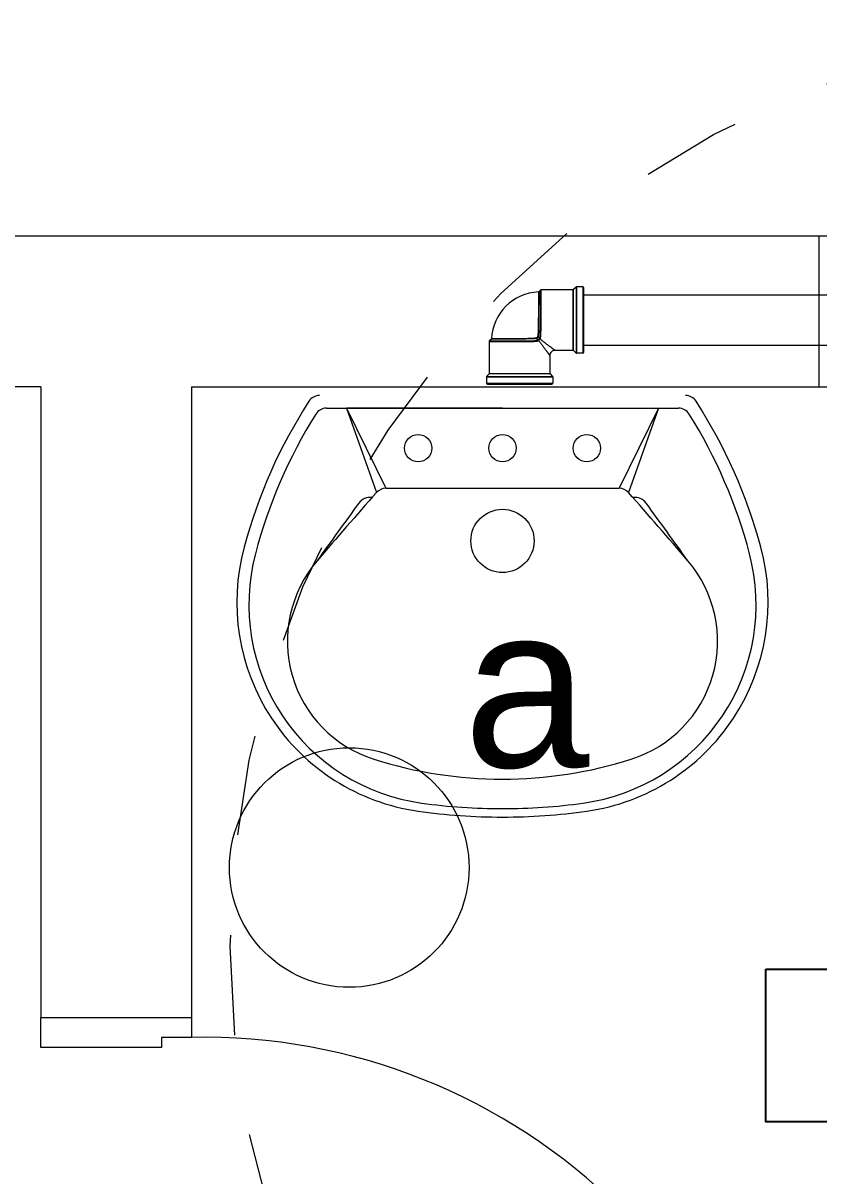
# Model space of a CAD drawing. Header units: metres. Extents: x 1628 to 1845, y 824 to 931.
# Drawn here: x 1841.991 to 1842.783, y 838.921 to 840.069 of the extents above; entities that cross this region are included whole.
import ezdxf

# ---------------------------------------------------------------- set-up
doc = ezdxf.new("R2010")
doc.units = ezdxf.units.M
doc.header["$LTSCALE"] = 0.15
doc.linetypes.add('HIDDEN2', pattern=[0.1875, 0.125, -0.0625])
for name, color, linetype, lineweight in [('Alvenaria', 170, 'Continuous', 0), ('Alvenaria ext', 5, 'Continuous', 5), ('Caixilho', 120, 'Continuous', 0), ('esquadrias', 2, 'Continuous', 0), ('hidrosanitário', 26, 'Continuous', 0), ('Humanização', 108, 'Continuous', 0), ('Sistema elétrico', 54, 'Continuous', 0)]:
    doc.layers.add(name, color=color, linetype=linetype, lineweight=lineweight)
doc.styles.add('Lunardi', font='arial.ttf', dxfattribs={"height": 0.15})

# ---------------------------------------------------------------- blocks, each defined once
blk = doc.blocks.new('porta060a')
at = {"layer": 'Caixilho'}
for p, q in [((0.1499999999999773, 0.6299999999999386), (0.1200000000000045, 0.6299999999998818)), ((0.1200000000000045, 0.6299999999998818), (0.1200000000000045, 0.6299999999998818)), ((0.1200000000000045, 0.6299999999998818), (0.1200000000000045, 0.6199999999999477))]:
    blk.add_line(p, q, dxfattribs=at)
for points in [[(0.1200000000000045, 0.6199999999999477), (0, 0.6199999999999477), (0, 0.6499999999999204), (0.1499999999999773, 0.6499999999999204), (0.1499999999999773, 0.6299999999999386)], [(0.1200000000000045, 0.02999999999997272), (0, 0.02999999999997272), (0, 0), (0.1499999999999773, 0), (0.1499999999999773, 0.01999999999998181)], [(0.1200000000000045, 0.02999999999997272), (0.1200000000000045, 0.01999999999998181), (0.1499999999999773, 0.01999999999998181)]]:
    blk.add_lwpolyline(points, dxfattribs=at)
for points in [[(0.7097972860859727, 0.05495977633052007), (0.6981148393321064, 0.05495977633052007), (0.6981148393321064, 0.06260632991973125), (0.7097972860859727, 0.06260632991973125)], [(0.1499999999999773, 0.01999999999998181), (0.1499999999999773, 0.04999999999995453), (0.75, 0.04999999999995453), (0.75, 0.01999999999998181)], [(0.6789560627090623, 0.04995977633052462), (0.7289560627090168, 0.04995977633052462), (0.7289560627090168, 0.05495977633052007), (0.6789560627090623, 0.05495977633052007)], [(0.6789560627090623, 0.02004022365377978), (0.7289560627090168, 0.02004022365377978), (0.7289560627090168, 0.01504022365378432), (0.6789560627090623, 0.01504022365378432)], [(0.7097972860859727, 0.01504022365378432), (0.6981148393321064, 0.01504022365378432), (0.6981148393321064, 0.007393670064573143), (0.7097972860859727, 0.007393670064573143)]]:
    blk.add_lwpolyline(points, close=True, dxfattribs=at)
blk.add_arc((0.1624166666667861, 0.04249999999996135), 0.587631196934853, 359.2687079650032, 91.21075182717462, dxfattribs=at)
blk.add_ellipse((0.7039560627090395, 0.07080502565486313), major_axis=(-0.0297202687970417, 0), ratio=0.2758620990654685, dxfattribs=at)
at = {"layer": 'Caixilho', "extrusion": (0, 0, -1)}
blk.add_ellipse((0.7039560627090395, -0.0008050256705587344), major_axis=(-0.0297202687970417, 0), ratio=0.2758620990654685, dxfattribs=at)

msp = doc.modelspace()

# ---------------------------------------------------------------- linework, layer by layer
at = {"layer": 'Alvenaria'}
for p, q in [((1844.00868446324, 839.8567875040841), (1840.058627314617, 839.856787504083)), ((1842.008684463241, 839.7067875040842), (1840.058627314617, 839.7067875040829)), ((1842.008684463241, 839.7067875040842), (1842.008684463241, 839.0786854096435)), ((1842.158684463242, 839.7067875040824), (1844.00868446324, 839.7067875040838)), ((1842.158684463242, 839.7067875040824), (1842.158684463241, 839.0786854096435))]:
    msp.add_line(p, q, dxfattribs=at)
msp.add_lwpolyline([(1842.783273326592, 839.8567875040834), (1842.783273326592, 839.7067875040824)], dxfattribs=at)
at = {"layer": 'esquadrias', "linetype": 'HIDDEN2'}
msp.add_circle((1843.117057375578, 839.1494345413024), 0.9197645930696606, dxfattribs=at)
at = {"layer": 'hidrosanitário', "linetype": 'Continuous'}
for p, q in [((1842.541629103715, 839.8062330083939), (1842.539063418291, 839.8036673229693)), ((1842.541629103715, 839.8062330083939), (1842.541629103715, 839.7404673229706)), ((1842.548346261003, 839.8063501656815), (1842.541911946428, 839.8063501656815)), ((1842.541911946428, 839.8063501656815), (1842.541911946428, 839.740350165683)), ((1842.548346261003, 839.8063501656815), (1842.548346261003, 839.740350165683)), ((1842.549346261003, 839.7413501656832), (1842.549346261003, 839.8053501656817)), ((1842.50413095412, 839.8013002728243), (1842.504117883737, 839.8012994632205)), ((1842.50414789551, 839.80130196436), (1842.50413095412, 839.8013002728243)), ((1842.504164565134, 839.8013043449376), (1842.50414789551, 839.80130196436)), ((1842.504180941903, 839.8013073880442), (1842.504164565134, 839.8013043449376)), ((1842.504197006632, 839.8013110673725), (1842.504180941903, 839.8013073880442)), ((1842.50421274193, 839.8013153569049), (1842.504197006632, 839.8013110673725)), ((1842.504228132092, 839.8013202309929), (1842.50421274193, 839.8013153569049)), ((1842.504243162994, 839.8013256644234), (1842.504228132092, 839.8013202309929)), ((1842.504257821989, 839.8013316324751), (1842.504243162994, 839.8013256644234)), ((1842.504272098156, 839.8013381111369), (1842.504257821989, 839.8013316324751)), ((1842.504285980425, 839.8013450762986), (1842.504272098156, 839.8013381111369)), ((1842.504299461476, 839.8013525057362), (1842.504285980425, 839.8013450762986)), ((1842.504312526542, 839.8013603728115), (1842.504299461476, 839.8013525057362)), ((1842.504325165366, 839.801368652436), (1842.504312526542, 839.8013603728115)), ((1842.504337365958, 839.8013773173692), (1842.504325165366, 839.801368652436)), ((1842.504349118746, 839.8013863407099), (1842.504337365958, 839.8013773173692)), ((1842.504360415712, 839.8013956955007), (1842.504349118746, 839.8013863407099)), ((1842.504371250373, 839.8014053548183), (1842.504360415712, 839.8013956955007)), ((1842.504381617747, 839.801415291855), (1842.504371250373, 839.8014053548183)), ((1842.504388444612, 839.8014222418691), (1842.504381617747, 839.801415291855)), ((1842.504388445291, 839.8014200952003), (1842.504388287271, 839.8012991216957)), ((1842.506133094894, 839.8032421828547), (1842.504388440647, 839.8014222456544)), ((1842.538780575578, 839.8035501656817), (1842.506854975931, 839.8035501656817)), ((1842.538780575578, 839.7431501656832), (1842.538780575578, 839.8035501656817)), ((1842.539063418291, 839.7430330083956), (1842.539063418291, 839.8036673229693)), ((1842.53873638977, 839.7586903043517), (1842.53893638977, 839.7588903043517)), ((1842.53893638977, 839.7586903043517), (1842.53873638977, 839.7588903043517)), ((1842.455146261005, 839.7518414507555), (1842.455146261005, 839.7199158511086)), ((1842.457274197587, 839.7543080019092), (1842.455454243812, 839.7525633317736)), ((1842.45728280434, 839.7543164524021), (1842.457274223651, 839.7543079747128)), ((1842.457294881485, 839.7543293048014), (1842.45728280434, 839.7543164524021)), ((1842.457306518526, 839.7543428452058), (1842.457294881485, 839.7543293048014)), ((1842.457317669872, 839.7543570651945), (1842.457306518526, 839.7543428452058)), ((1842.457328289325, 839.754371953448), (1842.457317669872, 839.7543570651945)), ((1842.457338329927, 839.7543874951144), (1842.457328289325, 839.754371953448)), ((1842.457347745717, 839.7544036742773), (1842.457338329927, 839.7543874951144)), ((1842.457356488724, 839.75442046862), (1842.457347745717, 839.7544036742773)), ((1842.457364516352, 839.7544378637293), (1842.457356488724, 839.75442046862)), ((1842.457371783019, 839.7544558387189), (1842.457364516352, 839.7544378637293)), ((1842.457378243654, 839.7544743732855), (1842.457371783019, 839.7544558387189)), ((1842.457383851641, 839.7544934429937), (1842.457378243654, 839.7544743732855)), ((1842.457388559404, 839.7545130198909), (1842.457383851641, 839.7544934429937)), ((1842.457392318595, 839.7545330722259), (1842.457388559404, 839.7545130198909)), ((1842.457395080308, 839.7545535641644), (1842.457392318595, 839.7545330722259)), ((1842.457396795332, 839.7545744555063), (1842.457395080308, 839.7545535641644)), ((1842.457397001907, 839.754578534675), (1842.457396795332, 839.7545744555063)), ((1842.515546261003, 839.7381501656831), (1842.515546261003, 839.7199158511086)), ((1842.538780575578, 839.7431501656832), (1842.520546261003, 839.7431501656832)), ((1842.541629103715, 839.7404673229706), (1842.539063418291, 839.7430330083956)), ((1842.548346261003, 839.740350165683), (1842.541911946428, 839.740350165683)), ((1842.452346261005, 839.7167844802588), (1842.452346261005, 839.7103501656837)), ((1842.452346261005, 839.7167844802588), (1842.518346261003, 839.7167844802588)), ((1842.455029103717, 839.719633008396), (1842.452463418293, 839.7170673229713)), ((1842.452463418293, 839.7170673229713), (1842.518229103716, 839.7170673229713)), ((1842.515663418291, 839.719633008396), (1842.455029103717, 839.719633008396)), ((1842.515546261003, 839.7199158511086), (1842.455146261005, 839.7199158511086)), ((1842.515663418291, 839.719633008396), (1842.518229103716, 839.7170673229713)), ((1842.518346261003, 839.7167844802588), (1842.518346261003, 839.7103501656837)), ((1842.452346261005, 839.7103501656837), (1842.518346261003, 839.7103501656837)), ((1842.453346261005, 839.709350165684), (1842.517346261003, 839.709350165684))]:
    msp.add_line(p, q, dxfattribs=at)
at = {"layer": 'hidrosanitário'}
for p, q in [((1842.549346261004, 839.798350165683), (1844.016843344296, 839.7983501656835)), ((1842.549346261004, 839.7483501656837), (1844.016843344296, 839.7483501656844))]:
    msp.add_line(p, q, dxfattribs=at)
at = {"layer": 'hidrosanitário', "linetype": 'Continuous'}
for centre, radius, start, end in [((1842.541911946428, 839.8059501656816), 0.0003999999999905413, 90, 135.0000000092026), ((1842.548346261003, 839.8053501656817), 0.0009999999999763531, 0, 90), ((1842.506346261004, 839.7523501656827), 0.0489999999988413, 92.60665167638253, 177.3933653453376), ((1842.506346261004, 839.7523501656827), 0.0489999999988413, 92.6085989863522, 177.3885726541839), ((1842.506854977142, 839.8025501617661), 0.0009999997879763531, 90.00007010125715, 136.2097739264865), ((1842.538780575578, 839.8039501656816), 0.0003999999999905413, 270, 315.000000011524), ((1842.456146263441, 839.7518414496684), 0.000999999839176353, 133.7901726143159, 179.9999382266054), ((1842.728232651468, 839.9764036551802), 0.3166036223107133, 224.3746083901806, 224.7999047322739), ((1842.283068129909, 839.5313039469166), 0.3154609807991403, 45.1924821165638, 45.6193561935825), ((1842.520546260643, 839.7381501660442), 0.005000000147481766, 89.99999587026602, 180.0000041329909), ((1842.538780575578, 839.7427501656831), 0.0003999999999905413, 44.99999998848976, 90), ((1842.541911946428, 839.7407501656832), 0.0003999999999905413, 224.9999999907927, 270), ((1842.548346261003, 839.7413501656832), 0.0009999999999763531, 270, 0), ((1842.452746261005, 839.7167844802588), 0.0003999999999905413, 134.9999999907789, 180), ((1842.454746261005, 839.7199158511086), 0.0003999999999905413, 314.9999999907835, 0), ((1842.515946261004, 839.7199158511086), 0.0003999999999905413, 180, 225.0000000092165), ((1842.517946261004, 839.7167844802588), 0.0003999999999905413, 0, 45.00000000922108), ((1842.453346261005, 839.7103501656837), 0.0009999999999763531, 180, 270), ((1842.517346261003, 839.7103501656837), 0.0009999999999763531, 270, 0)]:
    msp.add_arc(centre, radius, start, end, dxfattribs=at)
for points, start_tangent, end_tangent in [([(1842.504117883676, 839.8012973258914), (1842.504117878409, 839.8012944474712), (1842.504117478427, 839.8010222352653), (1842.50411606134, 839.8000567568128), (1842.504113780341, 839.7985648095695), (1842.504110817714, 839.7967935733408), (1842.504107138266, 839.7949418007214), (1842.50410361815, 839.7929827448805), (1842.504098805043, 839.7907802639492), (1842.504093346352, 839.7885124534981), (1842.504087028538, 839.7864079947273), (1842.504080848872, 839.7845019994319), (1842.504074605425, 839.7827715731916), (1842.504068022671, 839.7811135670648), (1842.504060187165, 839.779407132367), (1842.504050779019, 839.7776373443227), (1842.504039993844, 839.7758467421517), (1842.504027696362, 839.7741479427981), (1842.504014052756, 839.7724929329432), (1842.503998430837, 839.7709146737888), (1842.503981804342, 839.7694935948713), (1842.503964214006, 839.7682308557509), (1842.503946157441, 839.7671096099488), (1842.503927243248, 839.7661050358864), (1842.503907623949, 839.7652110207251), (1842.503887483861, 839.7644127377501), (1842.503865044715, 839.7636347272622), (1842.503838588907, 839.762843340531), (1842.503807447731, 839.7620491968884), (1842.503771825346, 839.7612807376696), (1842.503731452067, 839.760548029882), (1842.503679029114, 839.7597576459613), (1842.503607324575, 839.7588895872485), (1842.503503488249, 839.7579171907597), (1842.503349097437, 839.7568320642214)], (-0.9999991615866789, 0.001294923140317602), (-0.1623732098724263, -0.9867294161601372)), ([(1842.504388287271, 839.8012991216957), (1842.50438808974, 839.8011437557124), (1842.504386853524, 839.8001739184862), (1842.504384870038, 839.7986752427886), (1842.504382272708, 839.7968960685283), (1842.504379029812, 839.7950359533683), (1842.504375988136, 839.7930682067534), (1842.504371820587, 839.7908557094089), (1842.50436705007, 839.7885778866258), (1842.504361506356, 839.7864639273115), (1842.504356086409, 839.7845495463251), (1842.504350635221, 839.7828114196922), (1842.504344893094, 839.7811460950126), (1842.504338043713, 839.7794320493487), (1842.504329797938, 839.7776544996408), (1842.504320374862, 839.7758560385145), (1842.504309595006, 839.7741498138652), (1842.504297671035, 839.772487704981), (1842.504284001756, 839.7709026402043), (1842.504269450228, 839.7694755071888), (1842.504254029288, 839.7682074999829), (1842.504238223124, 839.7670816418907), (1842.50422164902, 839.7660729212579), (1842.504204433737, 839.7651752805272), (1842.504186751799, 839.7643738428377), (1842.504167048244, 839.763592812613), (1842.504143800818, 839.7627983642427), (1842.504116402798, 839.7620012792735), (1842.504085030459, 839.7612300189659), (1842.504049413298, 839.7604947139299), (1842.504003081051, 839.7597016276262), (1842.503939505079, 839.7588305812247), (1842.503847014099, 839.7578550795696), (1842.503708490916, 839.7567667842853)], (-0.001276182615084339, -0.9999991856786349), (-0.1462847364619697, -0.9892425263191288)), ([(1842.505382034855, 839.7551165958804), (1842.505457740079, 839.7553221047643), (1842.505534105907, 839.7555731724304), (1842.50560457095, 839.7558602591406), (1842.505665801493, 839.7561718301885), (1842.505716999786, 839.7564952211704), (1842.50575924153, 839.7568213343701), (1842.505794611403, 839.7571494217049), (1842.505825200016, 839.7574865441314), (1842.505853074151, 839.7578499838877), (1842.505879295761, 839.7582552886503), (1842.505903794696, 839.7587072081109), (1842.50592629988, 839.7592056787984), (1842.50594685719, 839.7597525281195), (1842.505965723132, 839.7603522016401), (1842.505983076227, 839.7610139766665), (1842.50599898806, 839.7617481726546), (1842.506013564509, 839.7625573363983), (1842.506026544614, 839.7634318216404), (1842.50603822381, 839.7643704494593), (1842.506048765274, 839.765378952602), (1842.506057731934, 839.7664145573034), (1842.506065172118, 839.7674441039939), (1842.506071681662, 839.7684658551306), (1842.506077548359, 839.7695066110442), (1842.506082897409, 839.7706249490383), (1842.506088188707, 839.7718718580041), (1842.50609302878, 839.7732586593605), (1842.506097838155, 839.7747705649939), (1842.506102360167, 839.776386986094), (1842.506106371259, 839.7781476673484), (1842.506110436156, 839.7800890504426), (1842.506114035863, 839.7822347406872), (1842.506117269906, 839.7844654169338), (1842.506119931832, 839.7866224919277), (1842.506122739597, 839.7886467240431), (1842.506124193797, 839.7904890316212), (1842.506126014425, 839.7922414531735), (1842.50612739185, 839.7939721998229), (1842.506128062199, 839.7956023459641), (1842.506129245827, 839.7970318597858), (1842.506130253115, 839.7982932643685), (1842.506130962175, 839.7995298828567), (1842.506131747502, 839.8006204246325), (1842.506132190263, 839.8014934017755), (1842.506132561725, 839.8021614756666), (1842.506132851908, 839.8027055143206), (1842.506133030061, 839.8030910417657), (1842.506133096272, 839.8032421842926)], (0.3730261202997205, 0.9278208413126634), (0.0004358477634327027, 0.9999999050183591)), ([(1842.505934442871, 839.7548531900769), (1842.506020217549, 839.7550755238366), (1842.506107847049, 839.7553438990777), (1842.506189764286, 839.7556468666929), (1842.506261887031, 839.7559719556558), (1842.506322939888, 839.7563062878056), (1842.506373872413, 839.7566411306851), (1842.506416940423, 839.7569764491899), (1842.506454523594, 839.7573199076527), (1842.506489057914, 839.7576892617914), (1842.506521795778, 839.7581003850477), (1842.506552625571, 839.7585581855361), (1842.506581181108, 839.7590625563906), (1842.506607470006, 839.7596153138733), (1842.506631731381, 839.7602210978192), (1842.506654181165, 839.760889528956), (1842.506674915771, 839.7616308648297), (1842.506694002403, 839.7624478180525), (1842.506711120371, 839.763330721342), (1842.506726562453, 839.7642782592155), (1842.50674053972, 839.7652965326223), (1842.506752517618, 839.7663423108421), (1842.506762544287, 839.7673819350013), (1842.506771283742, 839.7684135803753), (1842.506779147088, 839.76946473798), (1842.50678638624, 839.7705942324163), (1842.506793521558, 839.7718536388726), (1842.50680016499, 839.7732545649136), (1842.506806667911, 839.7747815686745), (1842.506812771329, 839.7764146618189), (1842.506818275046, 839.778193377102), (1842.506823758649, 839.7801546921092), (1842.506828719875, 839.7823227366388), (1842.506833165979, 839.7845764927578), (1842.506836855488, 839.7867559869891), (1842.506840504103, 839.788801326842), (1842.506842655875, 839.7906631208338), (1842.506845076535, 839.7924336061011), (1842.50684699284, 839.7941828120157), (1842.506848144852, 839.7958299553969), (1842.506849710492, 839.797274382823), (1842.506851032764, 839.7985491386479), (1842.506852039781, 839.799798767914), (1842.506853073912, 839.8009007776733), (1842.506853703635, 839.8017829844438), (1842.506854222917, 839.8024580660343), (1842.50685461888, 839.8030078599662), (1842.506854880879, 839.803397435492), (1842.506854975931, 839.8035501656817)], (0.3841971749250005, 0.923251065950995), (0.000602298301173983, 0.9999998186183618)), ([(1842.455146261005, 839.7518414507555), (1842.455300894819, 839.7518415472354), (1842.455694925367, 839.7518418111075), (1842.456250566515, 839.751842214664), (1842.456933690185, 839.7518427347082), (1842.457828796625, 839.7518433830706), (1842.458945214559, 839.7518444267715), (1842.460206685573, 839.7518454448283), (1842.461491840892, 839.7518467999784), (1842.462959398447, 839.7518483632556), (1842.464627197935, 839.7518495126714), (1842.466393113643, 839.7518515465621), (1842.468170557582, 839.7518539037745), (1842.470062234886, 839.7518561881299), (1842.472161318754, 839.7518599379608), (1842.474421270438, 839.7518638278574), (1842.476780342515, 839.7518685423157), (1842.479000361046, 839.7518738947214), (1842.480974338694, 839.7518795432353), (1842.482743556056, 839.7518852440634), (1842.484361769338, 839.7518916215357), (1842.485871842569, 839.7518981773145), (1842.487242010199, 839.7519050624786), (1842.488466327525, 839.7519122743848), (1842.489571754485, 839.7519196939735), (1842.490617803638, 839.7519278750709), (1842.491659709339, 839.751937042476), (1842.492708032818, 839.7519477227917), (1842.493751421021, 839.7519604318703), (1842.494760856363, 839.7519751551525), (1842.495729143604, 839.7519919749114), (1842.49666561398, 839.7520117339735), (1842.497525080111, 839.752033914819), (1842.49828000304, 839.7520577102747), (1842.498943678716, 839.7520830777572), (1842.499535455913, 839.7521102219952), (1842.500066801098, 839.7521394430099), (1842.500543624964, 839.7521708246667), (1842.500967936529, 839.7522040065031), (1842.501345242329, 839.7522387610805), (1842.501693115287, 839.7522763274745), (1842.502032018884, 839.7523193299629), (1842.502371210292, 839.7523703600824), (1842.502710224677, 839.7524316915791), (1842.503039987884, 839.7525043250574), (1842.50334719136, 839.7525869920581), (1842.50361889598, 839.7526754929917), (1842.503843236652, 839.7527619840492)], (0.9999998150275173, 0.0006082309850096651), (0.9232511471659931, 0.3841969797599636)), ([(1842.455454242394, 839.7525633304148), (1842.455607268383, 839.7525633977901), (1842.455997204561, 839.7525635766632), (1842.456547028898, 839.7525638735609), (1842.457223061815, 839.7525642436434), (1842.458108802187, 839.7525647023816), (1842.459213605444, 839.7525654933678), (1842.460461938612, 839.7525662098902), (1842.46173363721, 839.7525672467726), (1842.463186052366, 839.7525684202152), (1842.46483661689, 839.7525690794324), (1842.466583902847, 839.7525705669458), (1842.468343241769, 839.7525723168261), (1842.47021507265, 839.7525738866951), (1842.472292569943, 839.7525767650494), (1842.474529232949, 839.7525795699561), (1842.476864164099, 839.7525829874888), (1842.479061296234, 839.7525869024388), (1842.48101528471, 839.7525910717812), (1842.482766510483, 839.7525952311759), (1842.4843683218, 839.7525999800163), (1842.485863479857, 839.7526047894329), (1842.487219786238, 839.7526098358054), (1842.488432040521, 839.752615181079), (1842.489526461928, 839.7526206710294), (1842.490562297691, 839.7526267862521), (1842.491594223601, 839.7526335970177), (1842.492632337971, 839.752641540318), (1842.493665604868, 839.7526510825782), (1842.494665433293, 839.7526622030178), (1842.495624616349, 839.7526749320067), (1842.496552106674, 839.7526899603644), (1842.497403387254, 839.7527069483043), (1842.498150842482, 839.752725289054), (1842.498807871019, 839.7527449900161), (1842.49939342422, 839.7527661872399), (1842.499918648842, 839.7527891852814), (1842.500389423511, 839.7528140956496), (1842.500807799556, 839.7528406505779), (1842.501179138936, 839.7528686813502), (1842.501520673935, 839.7528992343972), (1842.501852357829, 839.7529345257029), (1842.502182822777, 839.752976821209), (1842.502510871877, 839.7530282236352), (1842.502827041245, 839.7530898591393), (1842.503118229063, 839.7531609463152), (1842.503372456938, 839.7532380586243), (1842.503579654358, 839.7533143244585)], (0.9999999017636689, 0.0004432523575695827), (0.9278230139115478, 0.3730207163899775)), ([(1842.501929859244, 839.7549879681291), (1842.500808139559, 839.7548458220446), (1842.499800399611, 839.754751588454), (1842.498907245528, 839.7546877545232), (1842.498102667502, 839.7546418445571), (1842.497352838746, 839.7546064222123), (1842.496560328593, 839.7545750676082), (1842.495747787685, 839.7545479387448), (1842.494941078314, 839.7545250496449), (1842.494148265891, 839.7545056268449), (1842.493320725908, 839.7544879252652), (1842.492394489122, 839.7544707765322), (1842.491366884459, 839.7544545152381), (1842.490237267041, 839.7544391504126), (1842.48899440946, 839.7544244838053), (1842.487612971061, 839.7544107392649), (1842.486075372188, 839.7543977329109), (1842.484422690168, 839.7543859929928), (1842.482672880136, 839.7543751035895), (1842.480850992732, 839.7543657034947), (1842.47905670795, 839.7543574837858), (1842.477326029194, 839.7543507268409), (1842.475635919449, 839.7543449623789), (1842.47385002282, 839.754339489801), (1842.471875220584, 839.754333862293), (1842.469694797325, 839.7543285405617), (1842.467373648818, 839.7543235082097), (1842.465175825754, 839.7543198318057), (1842.463227819095, 839.75431658901), (1842.461350488327, 839.7543135144716), (1842.45959881953, 839.7543109083412), (1842.458196679996, 839.7543090980874), (1842.457402120071, 839.7543081323373), (1842.457336824039, 839.7543080437796), (1842.457298429406, 839.7543079856292)], (-0.9892370033323347, -0.1463220804870627), (0.0002921496166877128, -0.9999999573242999)), ([(1842.501864362838, 839.7553473299362), (1842.500746131674, 839.7551889194368), (1842.499741604251, 839.7550830975034), (1842.498851519017, 839.7550110773153), (1842.498049691754, 839.7549591192641), (1842.497302523885, 839.7549189571463), (1842.496512897051, 839.7548833472794), (1842.495703376039, 839.7548525066796), (1842.49489978558, 839.7548264527924), (1842.494110044044, 839.7548043320447), (1842.493285780466, 839.754784168346), (1842.492363303964, 839.7547646203997), (1842.491339934011, 839.7547460545414), (1842.490214934124, 839.754728507986), (1842.488977293188, 839.7547117733583), (1842.487601692024, 839.7546960724693), (1842.486070716658, 839.7546812008853), (1842.484425068756, 839.7546677741901), (1842.482682889237, 839.7546553481501), (1842.480868953603, 839.7546445892862), (1842.479082517591, 839.7546352139594), (1842.47735952395, 839.7546274770901), (1842.47567683355, 839.7546208740968), (1842.473898852681, 839.7546145997143), (1842.471932685924, 839.7546082081261), (1842.469762094311, 839.7546021011498), (1842.467451147187, 839.7545963828242), (1842.465263248329, 839.754592088433), (1842.463323854446, 839.7545883770689), (1842.461454954999, 839.7545848732865), (1842.459711115644, 839.7545819099054), (1842.458315274336, 839.7545798302589), (1842.457524306569, 839.7545787169851), (1842.457459334584, 839.7545786159543), (1842.457421103578, 839.754578550113)], (-0.9867221738128418, -0.1624172149313612), (0.001011080960655323, -0.9999994888575149)), ([(1842.501864354204, 839.7553473357142), (1842.501868679352, 839.755223389562), (1842.501891092337, 839.7550994396892), (1842.501929353229, 839.7549878710848)], (-0.04187332541961241, -0.9991229276812255), (0.4054947625797242, -0.9140973676367377)), ([(1842.503349097437, 839.7568320642214), (1842.503269771142, 839.7565425769707), (1842.50312701872, 839.7562559638499), (1842.502926294326, 839.7559838833034), (1842.502678331721, 839.7557409687751), (1842.502401608153, 839.755546165167), (1842.502122595462, 839.7554150235313), (1842.501864362838, 839.7553473299362)], (-0.1622179616730451, -0.9867549507910475), (-0.9867733021836155, -0.162106292591137)), ([(1842.503708464344, 839.7567668087953), (1842.50360152205, 839.7564299640288), (1842.503423922941, 839.7560935856003), (1842.503181460769, 839.7557716767222), (1842.502885609666, 839.7554812371089), (1842.502557874507, 839.7552445304322), (1842.502230322111, 839.7550800999674), (1842.501929817412, 839.7549880132909)], (-0.2093494614743558, -0.9778408883762211), (-0.9778975789382836, -0.2090844927455018)), ([(1842.503349097399, 839.7568320642775), (1842.50347303495, 839.7568277349077), (1842.503596973531, 839.756805320659), (1842.503708531085, 839.756767060829)], (0.9991248485565559, 0.04182746701438139), (0.914088904816687, -0.4055138395801426)), ([(1842.5035796474, 839.7533143198244), (1842.503688451627, 839.7531439428861), (1842.503777591896, 839.7529571560543), (1842.503843238494, 839.7527619840495)], (0.5915512879884213, -0.8062673710868126), (0.2597116663288085, -0.9656862069910256)), ([(1842.50357965548, 839.7533143237741), (1842.503742101459, 839.7533939293497), (1842.503874032139, 839.7535239515736)], (0.9560917994967044, 0.2930673488042531), (0.5999025762335926, 0.8000730585567162)), ([(1842.503843236652, 839.7527619840492), (1842.504081704538, 839.7528946464587), (1842.504293543499, 839.7530823399783)], (0.9231780758890891, 0.3843725278915229), (0.6778544933201669, 0.7351960866909316)), ([(1842.503874032139, 839.7535239515736), (1842.504159199135, 839.7538737033141), (1842.504480501014, 839.7542161838124), (1842.504823077997, 839.7545375248063), (1842.50517247318, 839.7548223960347)], (0.5998784709665276, 0.8000911323535969), (0.8000116200895596, 0.5999845062346846)), ([(1842.503874043518, 839.7535239757705), (1842.504031881557, 839.7533879193644), (1842.50417382909, 839.7532385867215), (1842.504293715875, 839.7530824692336)], (0.7889122148853446, -0.614505913075456), (0.5626407996987282, -0.8267014760567298)), ([(1842.515546261003, 839.7381501656831), (1842.51553171672, 839.7381692335538), (1842.515487924809, 839.7382266584717), (1842.515414641958, 839.7383228061964), (1842.515311501487, 839.7384582341541), (1842.515177878234, 839.7386338678485), (1842.515012941838, 839.7388509312331), (1842.51481570096, 839.7391108877749), (1842.514584990706, 839.7394154539044), (1842.514319402249, 839.7397666894866), (1842.514017244488, 839.7401670440428), (1842.513676594066, 839.7406192836371), (1842.513295249375, 839.7411265424267), (1842.512870708663, 839.7416923367501), (1842.512400147934, 839.7423205711578), (1842.51188037647, 839.7430155702567), (1842.511307809278, 839.7437820773847), (1842.510678395135, 839.7446252639082), (1842.50998763645, 839.7455506195291), (1842.509231123021, 839.7465631763558), (1842.508404079468, 839.7476679948153), (1842.507501055685, 839.7488703043067), (1842.506517102272, 839.7501736564888), (1842.505448537928, 839.7515787853873), (1842.504293543499, 839.7530823399783)], (-0.6064936663863428, 0.795088317505201), (-0.6113208660359722, 0.7913828395593557)), ([(1842.504293556658, 839.7530823231142), (1842.504614421792, 839.7534061925743), (1842.50495220933, 839.7537444695012), (1842.50529055218, 839.7540823272674), (1842.505613972167, 839.7544027476059)], (0.70042802400579, 0.7137230437553104), (0.7136419092400379, 0.7005106889807132)), ([(1842.505172464193, 839.7548223918062), (1842.505308522301, 839.7546645692577), (1842.505457850312, 839.754522633532), (1842.505613956661, 839.7544027531106)], (0.6145589393424362, -0.7888709083711352), (0.8266853686136039, -0.5626644660187723)), ([(1842.50517247318, 839.7548223960347), (1842.50530203844, 839.7549537618232), (1842.505382024092, 839.7551166060147)], (0.800572297219296, 0.5992361779173712), (0.2922225553062637, 0.9563503427982226)), ([(1842.505382104574, 839.7551167815776), (1842.505552482096, 839.7550079771203), (1842.505739269858, 839.7549188367142), (1842.505934442871, 839.7548531901183)], (0.8062673337586482, -0.5915513388656309), (0.9656866268349802, -0.2597101052174862)), ([(1842.505613969375, 839.7544027503062), (1842.505801136056, 839.7546140722376), (1842.505934442871, 839.7548531900769)], (0.7360664572262654, 0.6769092779290106), (0.3835014444319775, 0.923540276392203)), ([(1842.520546261003, 839.7431501656832), (1842.520527193087, 839.7431647099346), (1842.520469768364, 839.7432085017491), (1842.520373620727, 839.743281784437), (1842.520238193183, 839.7433849246803), (1842.520062559865, 839.7435185476342), (1842.519845497089, 839.7436834836618), (1842.519585541185, 839.7438807240936), (1842.51928097579, 839.7441114338186), (1842.518929741035, 839.7443770216543), (1842.518529387404, 839.7446791786919), (1842.518077148874, 839.7450198282808), (1842.517569891317, 839.7454011720196), (1842.517004098404, 839.7458257116481), (1842.516375865678, 839.7462962711655), (1842.515680868445, 839.7468160412535), (1842.514914363413, 839.7473886068884), (1842.514071179383, 839.7480180193282), (1842.51314582683, 839.7487087762341), (1842.512133272273, 839.7494652871575), (1842.51102845752, 839.7502923284957), (1842.509826151349, 839.7511953494073), (1842.508522803752, 839.7521793003101), (1842.507117677742, 839.7532478606032), (1842.505613969375, 839.7544027503062)], (-0.7950905076752652, 0.6064907951524812), (-0.7913797126744688, 0.6113249139101686))]:
    msp.add_spline(points, degree=3, dxfattribs=dict(at, start_tangent=start_tangent, end_tangent=end_tangent))
at = {"layer": 'Humanização'}
for p, q in [((1842.293062391086, 839.6855976210585), (1842.623721184086, 839.6855976210585)), ((1842.312917336086, 839.6855976210585), (1842.342751269086, 839.6015171730584)), ((1842.312917336086, 839.6855976210585), (1842.352213296085, 839.6057966330585)), ((1842.468319260086, 839.6855976210585), (1842.312917336086, 839.6855976210585)), ((1842.468319260086, 839.6855976210585), (1842.643576128085, 839.6855976210585)), ((1842.623721184086, 839.6855976210585), (1842.584425223085, 839.6057966330585)), ((1842.623721184086, 839.6855976210585), (1842.593887250086, 839.6015171730584)), ((1842.352213175086, 839.6057966330585), (1842.584425223085, 839.6057966330585))]:
    msp.add_line(p, q, dxfattribs=at)
for centre, radius in [((1842.384318220085, 839.6456971270585), 0.013650169), ((1842.468319260086, 839.6456971270585), 0.013650169), ((1842.552320300086, 839.6456971270585), 0.013650169), ((1842.468319260086, 839.5532959830583), 0.03150039)]:
    msp.add_circle(centre, radius, dxfattribs=at)
for centre, radius, start, end in [((1842.710689652085, 839.4121377140585), 0.517602931, 147.2140690000013, 164.8885279999922), ((1842.286134023086, 839.6855976210585), 0.012600156, 90, 147.2140690000013), ((1842.650504496085, 839.6855976210585), 0.012600156, 32.78593099999873, 90), ((1842.225948868086, 839.4121377140585), 0.517602931, 15.11147200000781, 32.78593099999873), ((1842.710689652085, 839.4121377140585), 0.505002775, 148.010137000006, 165.281719000009), ((1842.293062391086, 839.6729974650583), 0.012600156, 90, 148.010137000006), ((1842.643576128085, 839.6729974650583), 0.012600156, 31.989862999994, 90), ((1842.225948868086, 839.4121377140585), 0.505002775, 14.71828099999093, 31.989862999994), ((1847.388260172085, 835.1646091480583), 6.718877356, 138.6723230000054, 139.4402859999986), ((1842.352213296085, 839.5931964770583), 0.012600156, 90, 138.6723230000054), ((1842.584425223085, 839.5931964770583), 0.012600156, 41.32767699999462, 90), ((1837.548378347085, 835.1646091480585), 6.718877356, 40.55971400000146, 41.32767699999462), ((1847.749609255085, 835.6261226470584), 6.718877356, 143.834747999994, 144.4402860000162), ((1842.336380829086, 839.5829676380584), 0.013680545, 81.72893599999371, 143.834747999994), ((1842.600257690086, 839.5829676380584), 0.013680545, 36.16525200000599, 98.27106400000629), ((1837.187029264086, 835.6261226470587), 6.718877356, 35.55971399998378, 36.16525200000599), ((1842.413933078085, 839.4922725270584), 0.210217095, 164.8885279999922, 261.8746180000084), ((1842.415213808085, 839.4897551220582), 0.19950247, 165.281719000009, 262.1149410000075), ((1842.521424711086, 839.4897551220582), 0.19950247, 277.8850589999924, 14.71828099999093), ((1842.522705441085, 839.4922725270584), 0.210217095, 278.1253819999915, 15.11147200000781), ((1842.377392306086, 839.4533344180585), 0.123275699, 139.4402859999986, 252.4129999999913), ((1842.559246213086, 839.4533344180585), 0.123275699, 287.5870000000087, 40.55971400000146), ((1842.468319260086, 839.7401982970586), 0.424205252, 252.4129999999913, 270), ((1842.468319260086, 839.7401982970586), 0.424205252, 270, 287.5870000000087), ((1842.468319260086, 839.8731999440582), 0.586607263, 262.1149410000075, 270), ((1842.468319260086, 839.8731999440582), 0.586607263, 270, 277.8850589999924), ((1842.468319260086, 839.8731999440582), 0.595007367, 261.8746180000084, 270), ((1842.468319260086, 839.8731999440582), 0.595007367, 270, 278.1253819999915)]:
    msp.add_arc(centre, radius, start, end, dxfattribs=at)
at = {"layer": 'Sistema elétrico', "linetype": 'Continuous', "lineweight": -3}
msp.add_lwpolyline([(1842.730591370965, 839.1268150020693), (1843.788885217426, 839.1268150020693), (1843.788885217426, 838.9744658854564), (1842.730591370965, 838.9744658854564)], close=True, dxfattribs=at)
at = {"layer": 'Sistema elétrico', "lineweight": 0}
msp.add_circle((1842.315713964921, 839.2279005886768), 0.1192942826093224, dxfattribs=at)

# ---------------------------------------------------------------- block references
at = {"layer": 'Alvenaria ext'}
msp.add_blockref('porta060a', (1842.008684463241, 838.4286854096434), dxfattribs=at)

# ---------------------------------------------------------------- texts
at = {"layer": 'Sistema elétrico', "lineweight": 0, "insert": (1842.429449900065, 839.4891301214477), "char_height": 0.1612091315588329, "width": 0.6084438631124278, "attachment_point": 1, "style": 'Lunardi'}
msp.add_mtext('a', dxfattribs=at)

doc.saveas('drawing.dxf')
